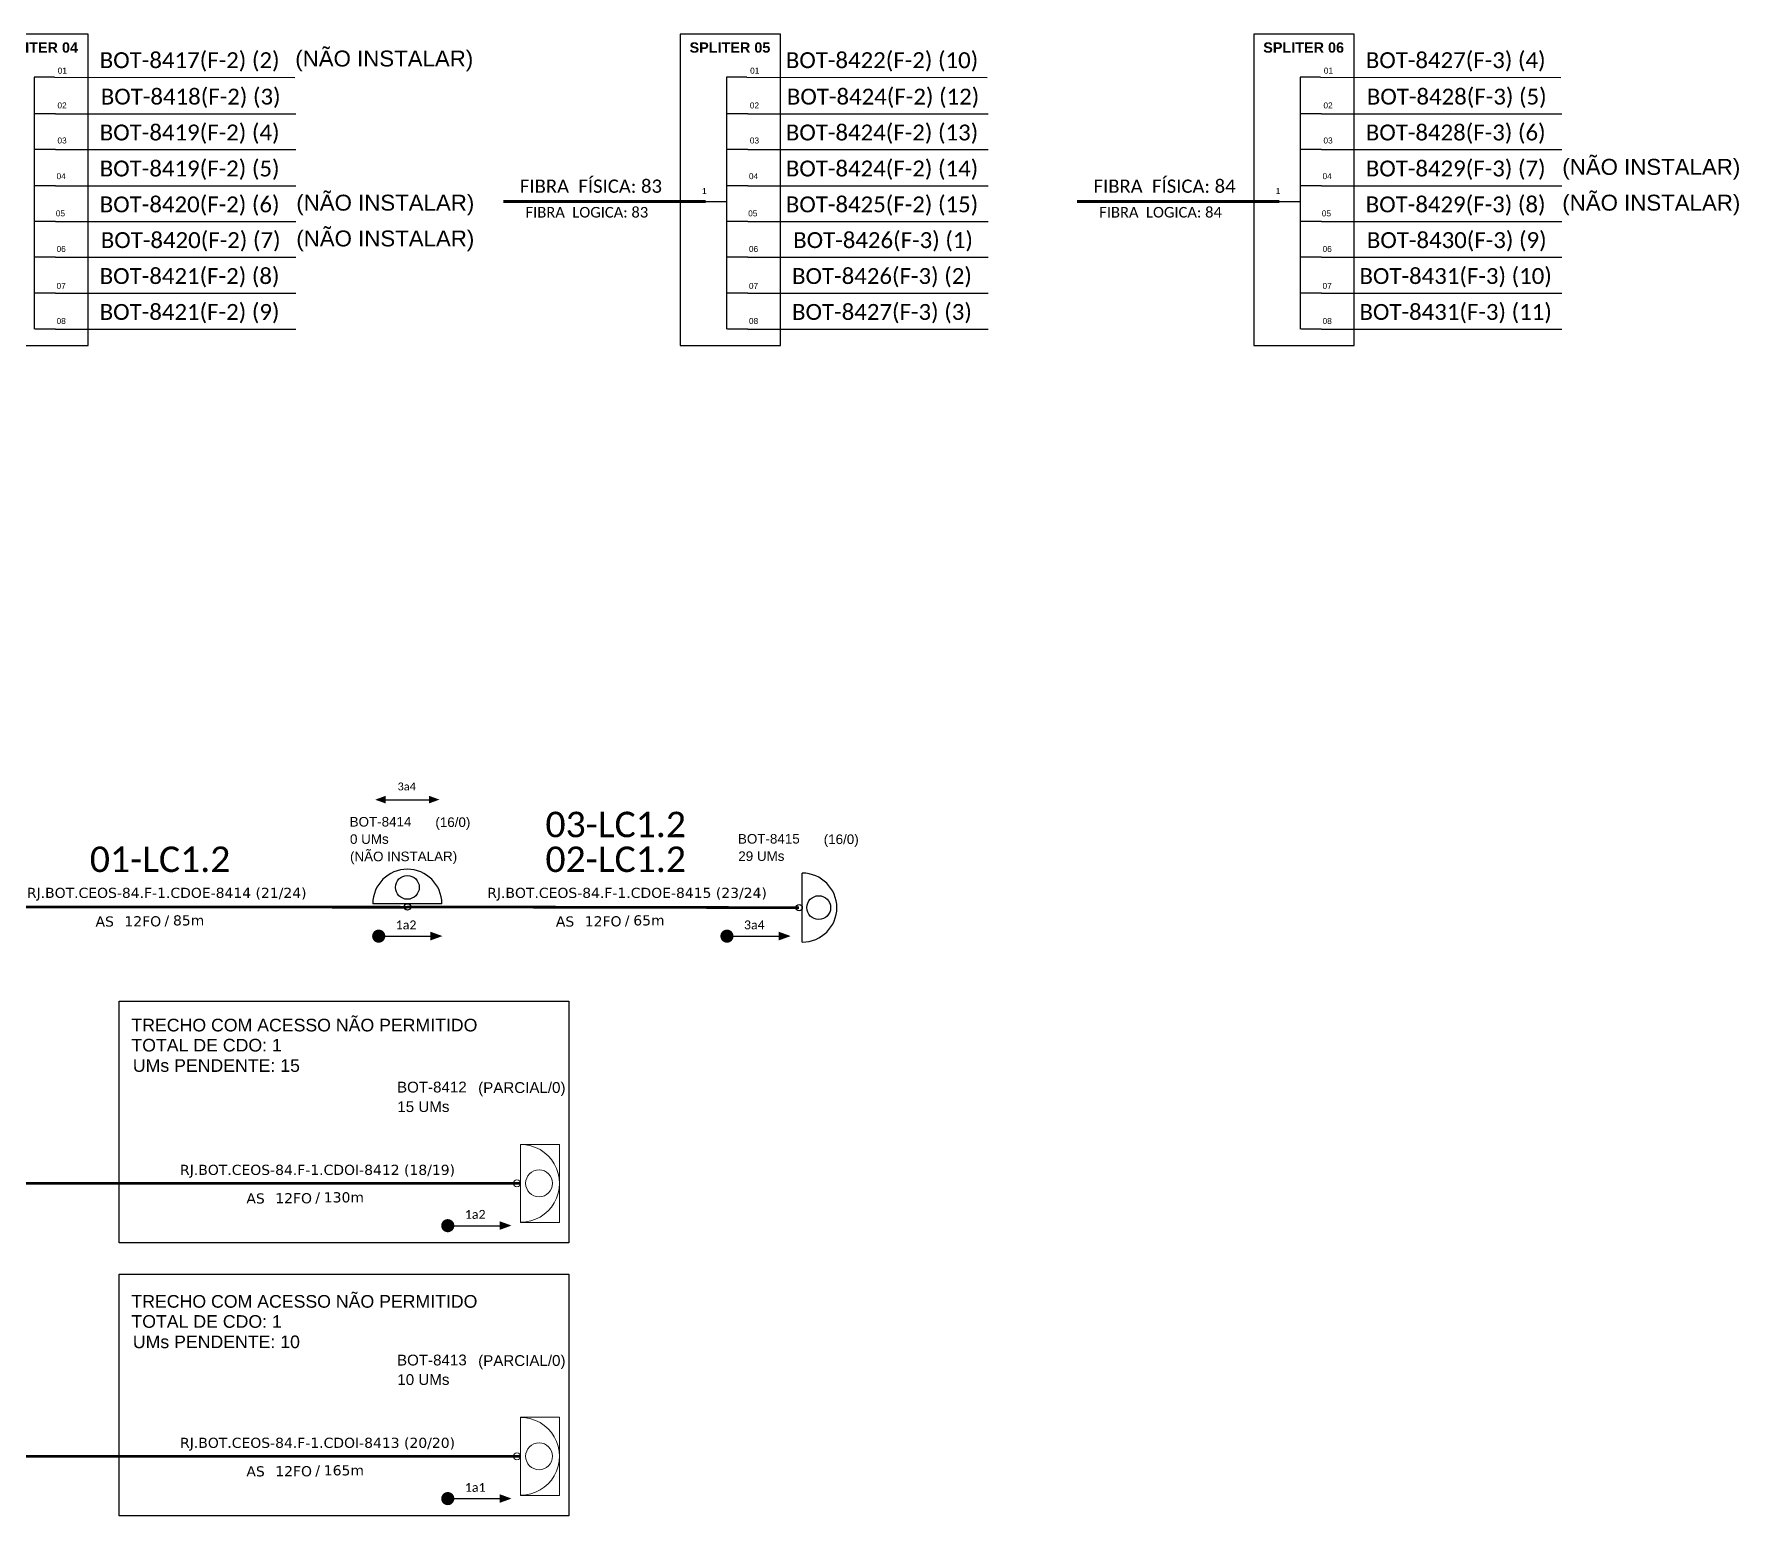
# Model space of a CAD drawing. Extents: x -11505 to -10818, y 2419 to 3408.
# Drawn here: x -11111.7 to -10818, y 2991.1 to 3246.5 of the extents above; entities that cross this region are included whole.
import ezdxf
from ezdxf.enums import TextEntityAlignment as Align

# ---------------------------------------------------------------- set-up
doc = ezdxf.new("R2010")
doc.units = ezdxf.units.DM
doc.header["$MEASUREMENT"] = 0
for name, color, linetype, lineweight in [("20.0-LEGENDA DOS CDO'S", 1, 'Continuous', 0), ('20.2-CDO_POSTE', 1, 'Continuous', 5), ('40.1-ETIQUETAS', 1, 'Continuous', 20)]:
    doc.layers.add(name, color=color, linetype=linetype, lineweight=lineweight)
for name, color, linetype in [('CAP a instalar', 1, 'Continuous'), ('label_cabos', 7, 'Continuous'), ('SETA', 7, 'Continuous'), ('UNIFILAR', 7, 'Continuous')]:
    doc.layers.add(name, color=color, linetype=linetype)
doc.styles.add('ARIAL', font='arial.ttf')
doc.styles.add('siredit', font='verdana.ttf')
doc.styles.get("Standard").update_dxf_attribs({"font": 'arial.ttf'})
doc.linetypes.add('FENCELINE1', pattern='A,0.25,-0.1,[133,ltypeshp.shx,S=0.1,R=0,X=-0.1,Y=0],-0.1,1', length=1.45)

# ---------------------------------------------------------------- blocks, each defined once
blk = doc.blocks.new('CDOE POSTE_')
at = {"color": 1}
blk.add_line((12.92, -5.49), (-2.38, -5.49), dxfattribs=at)
for centre, radius in [((5.27, -1.86), 2.64), ((5.27, -6.2), 0.708)]:
    blk.add_circle(centre, radius, dxfattribs=at)
blk.add_arc((5.27, -5.49), 7.65, 0, 180, dxfattribs=at)
blk = doc.blocks.new('CDOE-TEXTO PADRÃO')
at = {"layer": "20.0-LEGENDA DOS CDO'S", "color": 0, "style": 'ARIAL'}
for tag, p in [('CDO_N', (0.49, 7.39)), ('CORDOALHA', (0.5, 4.33)), ('SAP', (0.51, 1.67)), ('SPLITER_1', (0.59, -0.91)), ('SPLITER_2', (0.6, -3.55)), ('(XX-XX_F)S', (0.54, -8.29)), ('(XX-XX_L)S', (0.55, -10.83)), ('UMS', (0.55, -13.15))]:
    blk.add_attdef(tag, p, '', height=1.7, rotation=0.118, dxfattribs=at)
blk.add_attdef('FIBRAS_UTILIZADAS', text='', height=1.7, rotation=0.118, dxfattribs=at).set_placement((19.77, 7.43), align=Align.CENTER)
blk = doc.blocks.new('ETIQUETA_RS5F')
at = {"layer": '40.1-ETIQUETAS', "color": 0, "style": 'siredit'}
blk.add_text('/', height=1.5, dxfattribs=at).set_placement((1.55, -1.95), align=Align.MIDDLE_RIGHT)
for tag, p in [('ETIQUETA_R_SECUNDARIA', (1.18, 2.1)), ('ETIQUETA_R_PRIMARIA', (1.18, 4.1)), ('F_ATIVAS/F_MORTAS', (1.11, -4.24))]:
    blk.add_attdef(tag, text='', height=1.5, dxfattribs=at).set_placement(p, align=Align.MIDDLE_CENTER)
for tag, p in [('TIPO_CABO', (-6.62, -2.12)), ('CAP_CABO', (0.37, -2.09))]:
    blk.add_attdef(tag, text='', height=1.5, dxfattribs=at).set_placement(p, align=Align.MIDDLE_RIGHT)
blk.add_attdef('METROS', text='', height=1.5, dxfattribs=at).set_placement((2.11, -1.95), align=Align.MIDDLE_LEFT)
for tag, p in [('FUSÃO_1', (0.82, -8.39)), ('FUSÃO_2', (0.82, -10.6)), ('FUSÃO_3', (0.82, -12.93)), ('FUSÃO_4', (0.82, -15.14)), ('FUSÃO_5', (0.82, -17.16))]:
    blk.add_attdef(tag, text='', height=1.5, dxfattribs=at).set_placement(p, align=Align.CENTER)
blk = doc.blocks.new('SAN')
at = {"layer": 'SETA'}
blk.add_lwpolyline([(-2.58, 0), (6.02, 0)], dxfattribs=at)
for points in [[(-2.1, -0.66), (-3.93, 0), (-2.1, 0.67)], [(5.33, 0.68), (7.16, 0.01), (5.33, -0.65)]]:
    blk.add_solid(points, dxfattribs=at)

msp = doc.modelspace()

# ---------------------------------------------------------------- linework, layer by layer
at = {"color": 7, "linetype": 'Continuous'}
for p, q in [((-11111.71, 3239.07), (-11111.71, 3195.64)), ((-11108.19, 3239.07), (-11111.71, 3239.07)), ((-10992.42, 3239.07), (-10992.42, 3195.64)), ((-10988.9, 3239.07), (-10992.42, 3239.07)), ((-10893.58, 3239.07), (-10893.58, 3195.64)), ((-10890.07, 3239.07), (-10893.58, 3239.07)), ((-11108.02, 3232.79), (-11111.53, 3232.79)), ((-10988.73, 3232.79), (-10992.24, 3232.79)), ((-10889.89, 3232.79), (-10893.41, 3232.79)), ((-11108.02, 3226.6), (-11111.53, 3226.6)), ((-10988.73, 3226.6), (-10992.24, 3226.6)), ((-10889.89, 3226.6), (-10893.41, 3226.6)), ((-11108.02, 3220.38), (-11111.53, 3220.38)), ((-10988.73, 3220.38), (-10992.24, 3220.38)), ((-10889.89, 3220.38), (-10893.41, 3220.38)), ((-10996.07, 3217.64), (-10992.44, 3217.64)), ((-10897.23, 3217.64), (-10893.6, 3217.64)), ((-11108.02, 3214.21), (-11111.53, 3214.21)), ((-10988.73, 3214.21), (-10992.24, 3214.21)), ((-10889.89, 3214.21), (-10893.41, 3214.21)), ((-11108.02, 3208.05), (-11111.53, 3208.05)), ((-10988.73, 3208.05), (-10992.24, 3208.05)), ((-10889.89, 3208.05), (-10893.41, 3208.05)), ((-11108.02, 3201.86), (-11111.53, 3201.86)), ((-10988.73, 3201.86), (-10992.24, 3201.86)), ((-10889.89, 3201.86), (-10893.41, 3201.86)), ((-11108.02, 3195.68), (-11111.53, 3195.68)), ((-10988.73, 3195.68), (-10992.24, 3195.68)), ((-10889.89, 3195.68), (-10893.41, 3195.68))]:
    msp.add_line(p, q, dxfattribs=at)
at = {"color": 10, "linetype": 'Continuous'}
for p, q in [((-11108.19, 3239.07), (-11066.82, 3239.06)), ((-10988.9, 3239.07), (-10947.53, 3239.06)), ((-10890.07, 3239.07), (-10848.69, 3239.06)), ((-11108.02, 3232.79), (-11066.64, 3232.78)), ((-10988.73, 3232.79), (-10947.35, 3232.78)), ((-10889.89, 3232.79), (-10848.52, 3232.78)), ((-11108.02, 3226.61), (-11066.64, 3226.6)), ((-10988.73, 3226.61), (-10947.35, 3226.6)), ((-10889.89, 3226.61), (-10848.52, 3226.6)), ((-11108.02, 3220.39), (-11066.64, 3220.39)), ((-10988.73, 3220.39), (-10947.35, 3220.39)), ((-10889.89, 3220.39), (-10848.52, 3220.39)), ((-11108.02, 3214.23), (-11066.64, 3214.21)), ((-10988.73, 3214.23), (-10947.35, 3214.21)), ((-10889.89, 3214.23), (-10848.52, 3214.21)), ((-11108.02, 3208.06), (-11066.64, 3208.05)), ((-10988.73, 3208.06), (-10947.35, 3208.05)), ((-10889.89, 3208.06), (-10848.52, 3208.05)), ((-11108.02, 3201.87), (-11066.64, 3201.86)), ((-10988.73, 3201.87), (-10947.35, 3201.86)), ((-10889.89, 3201.87), (-10848.52, 3201.86)), ((-11108.02, 3195.68), (-11066.64, 3195.67)), ((-10988.73, 3195.68), (-10947.35, 3195.67)), ((-10889.89, 3195.68), (-10848.52, 3195.67))]:
    msp.add_line(p, q, dxfattribs=at)
at = {"color": 1, "linetype": 'Continuous', "lineweight": 60}
for p, q in [((-10996.07, 3217.64), (-11030.85, 3217.64)), ((-10897.23, 3217.64), (-10932.02, 3217.64))]:
    msp.add_line(p, q, dxfattribs=at)
at = {"color": 8}
msp.add_line((-11041.46, 3096.64), (-11053.35, 3096.64), dxfattribs=at)
at = {"color": 7}
for points in [[(-11119.68, 3192.86), (-11102.4, 3192.86), (-11102.4, 3246.52), (-11119.68, 3246.52)], [(-11000.39, 3192.86), (-10983.11, 3192.86), (-10983.11, 3246.52), (-11000.39, 3246.52)], [(-10901.55, 3192.86), (-10884.27, 3192.86), (-10884.27, 3246.52), (-10901.55, 3246.52)]]:
    msp.add_lwpolyline(points, close=True, dxfattribs=at)
at = {"const_width": 1.13}
for points in [[(-11052.91, 3091.05, 1), (-11051.78, 3091.05, 1)], [(-10992.91, 3091.05, 1), (-10991.78, 3091.05, 1)], [(-11041.01, 3041.15, 1), (-11039.88, 3041.15, 1)], [(-11041.01, 2994.11, 1), (-11039.88, 2994.11, 1)]]:
    msp.add_lwpolyline(points, format="xyb", close=True, dxfattribs=at)
at = {"color": 3}
for points in [[(-11097.08, 3079.82), (-11019.61, 3079.82), (-11019.61, 3038.17), (-11097.08, 3038.17)], [(-11097.08, 3032.77), (-11019.61, 3032.77), (-11019.61, 2991.13), (-11097.08, 2991.13)]]:
    msp.add_lwpolyline(points, close=True, dxfattribs=at)
at = {"color": 8}
for centre, radius in [((-11047.41, 3099.46), 2.05), ((-11047.4, 3096.09), 0.551)]:
    msp.add_circle(centre, radius, dxfattribs=at)
msp.add_arc((-11047.41, 3096.64), 5.95, 0, 180, dxfattribs=at)
at = {"layer": '40.1-ETIQUETAS', "color": 8}
for p, q in [((-11027.9, 3041.74), (-11027.9, 3055.16)), ((-11027.9, 2994.7), (-11027.9, 3008.12))]:
    msp.add_line(p, q, dxfattribs=at)
for points in [[(-11027.9, 3055.16), (-11021.18, 3055.16), (-11021.18, 3041.71), (-11027.9, 3041.71)], [(-11027.9, 3008.12), (-11021.18, 3008.12), (-11021.18, 2994.67), (-11027.9, 2994.67)]]:
    msp.add_lwpolyline(points, close=True, dxfattribs=at)
for centre, major_axis, start_param, end_param in [((-11027.9, 3048.45), (-4.74, 4.74), 2.356194, 5.497787), ((-11028.52, 3048.45), (-0.439, 0.439), 2.356194490191767, 8.639379797371353), ((-11024.71, 3048.45), (1.64, 1.64), 3.926991, 10.210176), ((-11027.9, 3001.41), (-4.74, 4.74), 2.356194, 5.497787), ((-11028.52, 3001.4), (-0.439, 0.439), 2.356194490191767, 8.639379797371353), ((-11024.71, 3001.41), (1.64, 1.64), 3.926991, 10.210176)]:
    msp.add_ellipse(centre, major_axis=major_axis, ratio=1, start_param=start_param, end_param=end_param, dxfattribs=at)
at = {"layer": 'CAP a instalar', "color": 8, "linetype": 'FENCELINE1', "ltscale": 7, "const_width": 0.467}
for points in [[(-11126.64, 3096.09), (-11122.59, 3048.45), (-11027.9, 3048.45)], [(-11126.64, 3096.09), (-11122.59, 3001.4), (-11027.9, 3001.4)]]:
    msp.add_lwpolyline(points, dxfattribs=at)
at = {"layer": 'CAP a instalar', "linetype": 'FENCELINE1', "ltscale": 7, "const_width": 0.467}
for points in [[(-11126.64, 3096.09), (-11047.4, 3096.04)], [(-11047.4, 3096.09), (-10979.92, 3095.96)]]:
    msp.add_lwpolyline(points, dxfattribs=at)
at = {"layer": 'SETA'}
for points in [[(-11052.35, 3091.05), (-11042.65, 3091.05)], [(-10992.35, 3091.05), (-10982.65, 3091.05)], [(-11040.45, 3041.15), (-11030.75, 3041.15)], [(-11040.45, 2994.11), (-11030.75, 2994.11)]]:
    msp.add_lwpolyline(points, dxfattribs=at)
for points in [[(-11043.43, 3091.81), (-11041.36, 3091.06), (-11043.43, 3090.31)], [(-10983.43, 3091.81), (-10981.36, 3091.06), (-10983.43, 3090.31)], [(-11031.53, 3041.92), (-11029.46, 3041.17), (-11031.53, 3040.42)], [(-11031.53, 2994.88), (-11029.46, 2994.12), (-11031.53, 2993.37)]]:
    msp.add_solid(points, dxfattribs=at)

# ---------------------------------------------------------------- block references
at = {"layer": '20.2-CDO_POSTE', "color": 8}
ref = msp.add_blockref('CDOE-TEXTO PADRÃO', (-11050.26, 3098.87), dxfattribs=dict(at, xscale=0.972000002861023, yscale=0.972000002861023, zscale=0.9719999999999998))
ref.add_attrib('CDO_N', 'BOT-8414', (-11057.35, 3109.93), dxfattribs={"layer": "20.0-LEGENDA DOS CDO'S", "color": 0, "height": 1.652, "rotation": 0.118, "style": 'ARIAL'})
ref.add_attrib('CORDOALHA', '0 UMs', (-11057.29, 3106.95), dxfattribs={"layer": "20.0-LEGENDA DOS CDO'S", "color": 0, "height": 1.652, "rotation": 0.118, "style": 'ARIAL'})
ref.add_attrib('SAP', '(NÃO INSTALAR)', (-11057.29, 3103.95), dxfattribs={"layer": "20.0-LEGENDA DOS CDO'S", "color": 0, "height": 1.6523, "rotation": 0.118, "style": 'ARIAL'})
ref.add_attrib('FIBRAS_UTILIZADAS', '       (16/0)', dxfattribs={"layer": "20.0-LEGENDA DOS CDO'S", "color": 0, "height": 1.6523, "rotation": 0.118, "style": 'ARIAL'}).set_placement((-11041.81, 3109.86), align=Align.CENTER)
at = {"layer": '20.2-CDO_POSTE'}
ref = msp.add_blockref('CDOE-TEXTO PADRÃO', (-10983.36, 3095.93), dxfattribs=dict(at, xscale=0.972000002861023, yscale=0.972000002861023, zscale=0.9719999999999998))
ref.add_attrib('CDO_N', 'BOT-8415', (-10990.45, 3106.99), dxfattribs={"layer": "20.0-LEGENDA DOS CDO'S", "color": 0, "height": 1.652, "rotation": 0.118, "style": 'ARIAL'})
ref.add_attrib('CORDOALHA', '29 UMs', (-10990.39, 3104.01), dxfattribs={"layer": "20.0-LEGENDA DOS CDO'S", "color": 0, "height": 1.652, "rotation": 0.118, "style": 'ARIAL'})
ref.add_attrib('FIBRAS_UTILIZADAS', '       (16/0)', dxfattribs={"layer": "20.0-LEGENDA DOS CDO'S", "color": 0, "height": 1.6523, "rotation": 0.118, "style": 'ARIAL'}).set_placement((-10974.9, 3106.92), align=Align.CENTER)
at = {"layer": '40.1-ETIQUETAS'}
ref = msp.add_blockref('ETIQUETA_RS5F', (-11090.25, 3096.05), dxfattribs=dict(at, xscale=1.166399984998861, yscale=1.166399984999771, zscale=1.166399984999999))
ref.add_attrib('ETIQUETA_R_SECUNDARIA', 'RJ.BOT.CEOS-84.F-1.CDOE-8414 (21/24)', dxfattribs={"color": 0, "height": 1.7496, "style": 'siredit'}).set_placement((-11088.87, 3098.51), align=Align.MIDDLE_CENTER)
ref.add_attrib('TIPO_CABO', 'AS', dxfattribs={"color": 0, "height": 1.75, "style": 'siredit'}).set_placement((-11097.97, 3093.58), align=Align.MIDDLE_RIGHT)
ref.add_attrib('CAP_CABO', '12FO', dxfattribs={"color": 0, "height": 1.75, "style": 'siredit'}).set_placement((-11089.83, 3093.61), align=Align.MIDDLE_RIGHT)
ref.add_attrib('METROS', '85m', dxfattribs={"color": 0, "height": 1.75, "style": 'siredit'}).set_placement((-11087.79, 3093.77), align=Align.MIDDLE_LEFT)
ref = msp.add_blockref('ETIQUETA_RS5F', (-11010.94, 3096.05), dxfattribs=dict(at, xscale=1.166399984998861, yscale=1.166399984999771, zscale=1.166399984999999))
ref.add_attrib('ETIQUETA_R_SECUNDARIA', 'RJ.BOT.CEOS-84.F-1.CDOE-8415 (23/24)', dxfattribs={"color": 0, "height": 1.7496, "style": 'siredit'}).set_placement((-11009.56, 3098.51), align=Align.MIDDLE_CENTER)
ref.add_attrib('TIPO_CABO', 'AS', dxfattribs={"color": 0, "height": 1.75, "style": 'siredit'}).set_placement((-11018.66, 3093.58), align=Align.MIDDLE_RIGHT)
ref.add_attrib('CAP_CABO', '12FO', dxfattribs={"color": 0, "height": 1.75, "style": 'siredit'}).set_placement((-11010.51, 3093.61), align=Align.MIDDLE_RIGHT)
ref.add_attrib('METROS', '65m', dxfattribs={"color": 0, "height": 1.75, "style": 'siredit'}).set_placement((-11008.48, 3093.77), align=Align.MIDDLE_LEFT)
at = {"layer": '40.1-ETIQUETAS', "color": 8}
ref = msp.add_blockref('CDOE-TEXTO PADRÃO', (-11041.19, 3051.61), dxfattribs=dict(at, xscale=1.09648293559315, yscale=1.09648293559315, zscale=1.09648293559315))
ref.add_attrib('CDO_N', 'BOT-8412', (-11049.19, 3064.09), dxfattribs={"layer": "20.0-LEGENDA DOS CDO'S", "color": 0, "height": 1.864, "rotation": 0.118, "style": 'ARIAL'})
ref.add_attrib('CORDOALHA', '15 UMs', (-11049.13, 3060.73), dxfattribs={"layer": "20.0-LEGENDA DOS CDO'S", "color": 0, "height": 1.864, "rotation": 0.118, "style": 'ARIAL'})
ref.add_attrib('FIBRAS_UTILIZADAS', '           (PARCIAL/0)', dxfattribs={"layer": "20.0-LEGENDA DOS CDO'S", "color": 0, "height": 1.8639, "rotation": 0.118, "style": 'ARIAL'}).set_placement((-11031.66, 3064.01), align=Align.CENTER)
ref = msp.add_blockref('ETIQUETA_RS5F', (-11064.26, 3048.32), dxfattribs=dict(at, xscale=1.16639998499977, yscale=1.16639998499977, zscale=1.16639998499977))
ref.add_attrib('ETIQUETA_R_SECUNDARIA', 'RJ.BOT.CEOS-84.F-1.CDOI-8412 (18/19)', dxfattribs={"color": 0, "height": 1.7496, "style": 'siredit'}).set_placement((-11062.88, 3050.77), align=Align.MIDDLE_CENTER)
ref.add_attrib('TIPO_CABO', 'AS', dxfattribs={"color": 0, "height": 1.75, "style": 'siredit'}).set_placement((-11071.98, 3045.85), align=Align.MIDDLE_RIGHT)
ref.add_attrib('CAP_CABO', '12FO', dxfattribs={"color": 0, "height": 1.75, "style": 'siredit'}).set_placement((-11063.84, 3045.88), align=Align.MIDDLE_RIGHT)
ref.add_attrib('METROS', '130m', dxfattribs={"color": 0, "height": 1.75, "style": 'siredit'}).set_placement((-11061.8, 3046.04), align=Align.MIDDLE_LEFT)
ref = msp.add_blockref('CDOE-TEXTO PADRÃO', (-11041.19, 3004.57), dxfattribs=dict(at, xscale=1.09648293559315, yscale=1.09648293559315, zscale=1.09648293559315))
ref.add_attrib('CDO_N', 'BOT-8413', (-11049.19, 3017.05), dxfattribs={"layer": "20.0-LEGENDA DOS CDO'S", "color": 0, "height": 1.864, "rotation": 0.118, "style": 'ARIAL'})
ref.add_attrib('CORDOALHA', '10 UMs', (-11049.13, 3013.69), dxfattribs={"layer": "20.0-LEGENDA DOS CDO'S", "color": 0, "height": 1.864, "rotation": 0.118, "style": 'ARIAL'})
ref.add_attrib('FIBRAS_UTILIZADAS', '           (PARCIAL/0)', dxfattribs={"layer": "20.0-LEGENDA DOS CDO'S", "color": 0, "height": 1.8639, "rotation": 0.118, "style": 'ARIAL'}).set_placement((-11031.66, 3016.96), align=Align.CENTER)
ref = msp.add_blockref('ETIQUETA_RS5F', (-11064.26, 3001.27), dxfattribs=dict(at, xscale=1.16639998499977, yscale=1.16639998499977, zscale=1.16639998499977))
ref.add_attrib('ETIQUETA_R_SECUNDARIA', 'RJ.BOT.CEOS-84.F-1.CDOI-8413 (20/20)', dxfattribs={"color": 0, "height": 1.7496, "style": 'siredit'}).set_placement((-11062.88, 3003.73), align=Align.MIDDLE_CENTER)
ref.add_attrib('TIPO_CABO', 'AS', dxfattribs={"color": 0, "height": 1.75, "style": 'siredit'}).set_placement((-11071.98, 2998.81), align=Align.MIDDLE_RIGHT)
ref.add_attrib('CAP_CABO', '12FO', dxfattribs={"color": 0, "height": 1.75, "style": 'siredit'}).set_placement((-11063.84, 2998.83), align=Align.MIDDLE_RIGHT)
ref.add_attrib('METROS', '165m', dxfattribs={"color": 0, "height": 1.75, "style": 'siredit'}).set_placement((-11061.8, 2998.99), align=Align.MIDDLE_LEFT)
at = {"layer": 'label_cabos', "xscale": 0.7775999903678894, "yscale": 0.7775999903678894, "zscale": 0.7776, "rotation": 270}
msp.add_blockref('CDOE POSTE_', (-10975.09, 3100.06), dxfattribs=at)
at = {"layer": 'UNIFILAR', "color": 5, "lineweight": -3}
msp.add_blockref('SAN', (-11049.03, 3114.57), dxfattribs=at)

# ---------------------------------------------------------------- texts
at = {"color": 3, "style": 'ARIAL'}
for s, p in [('TRECHO COM ACESSO NÃO PERMITIDO', (-11094.95, 3074.63, -0.94)), ('TOTAL DE CDO: 1', (-11094.95, 3071.17, -0.94)), ('UMs PENDENTE: 15', (-11094.71, 3067.66, -0.94)), ('TRECHO COM ACESSO NÃO PERMITIDO', (-11094.95, 3027.01, -0.94)), ('TOTAL DE CDO: 1', (-11094.95, 3023.55, -0.94)), ('UMs PENDENTE: 10', (-11094.71, 3020.04, -0.94))]:
    msp.add_text(s, height=2.182, dxfattribs=at).set_placement(p)
at = {"attachment_point": 5}
for s, insert, char_height, width in [('\\C10;\\fArial|b1|i0|c0|p34;SPLITER 04', (-11111.12, 3244.19), 1.7753, 16.6219), ('\\C7;\\fCalibri|b0|i0|c0|p34;BOT-8417(F-2) (2)', (-11084.92, 3241.72), 2.7432, 39.6551), ('(NÃO INSTALAR)', (-11051.39, 3241.89), 2.7432, 39.6551), ('\\C10;\\fArial|b1|i0|c0|p34;SPLITER 05', (-10991.83, 3244.19), 1.7753, 16.6219), ('\\C7;\\fCalibri|b0|i0|c0|p34;BOT-8422(F-2) (10)', (-10965.63, 3241.72), 2.7432, 39.6551), ('\\C10;\\fArial|b1|i0|c0|p34;SPLITER 06', (-10892.99, 3244.19), 1.7753, 16.6219), ('\\C7;\\fCalibri|b0|i0|c0|p34;BOT-8427(F-3) (4)', (-10866.79, 3241.72), 2.7432, 39.6551), ('\\C7;\\fArial|b0|i0|;\\H1.0273588255048;01 ', (-11106.85, 3240.21), 1.7753, 3.5602), ('\\C7;\\fArial|b0|i0|;\\H1.0273588255048;01 ', (-10987.56, 3240.21), 1.7753, 3.5602), ('\\C7;\\fArial|b0|i0|;\\H1.0273588255048;01 ', (-10888.72, 3240.21), 1.7753, 3.5602), ('\\C7;\\fCalibri|b0|i0|c0|p34;BOT-8418(F-2) (3)', (-11084.74, 3235.44), 2.7432, 39.6551), ('\\C7;\\fCalibri|b0|i0|c0|p34;BOT-8424(F-2) (12)', (-10965.45, 3235.44), 2.7432, 39.6551), ('\\C7;\\fCalibri|b0|i0|c0|p34;BOT-8428(F-3) (5)', (-10866.61, 3235.44), 2.7432, 39.6551), ('\\C7;\\fArial|b0|i0|;\\H1.0273588255048;02 ', (-11106.9, 3234.21), 1.7753, 3.7582), ('\\C7;\\fArial|b0|i0|;\\H1.0273588255048;02 ', (-10987.61, 3234.21), 1.7753, 3.7582), ('\\C7;\\fArial|b0|i0|;\\H1.0273588255048;02 ', (-10888.78, 3234.21), 1.7753, 3.7582), ('\\C7;\\fCalibri|b0|i0|c0|p34;BOT-8419(F-2) (4)', (-11084.92, 3229.26), 2.7432, 39.6551), ('\\C7;\\fCalibri|b0|i0|c0|p34;BOT-8424(F-2) (13)', (-10965.63, 3229.26), 2.7432, 39.6551), ('\\C7;\\fCalibri|b0|i0|c0|p34;BOT-8428(F-3) (6)', (-10866.79, 3229.26), 2.7432, 39.6551), ('\\C7;\\fArial|b0|i0|;\\H1.0273588255048;03 ', (-11106.9, 3228.17), 1.7753, 3.456), ('\\C7;\\fArial|b0|i0|;\\H1.0273588255048;03 ', (-10987.61, 3228.17), 1.7753, 3.456), ('\\C7;\\fArial|b0|i0|;\\H1.0273588255048;03 ', (-10888.78, 3228.17), 1.7753, 3.456), ('\\C7;\\fCalibri|b0|i0|c0|p34;BOT-8419(F-2) (5)', (-11084.92, 3223.05), 2.7432, 39.6551), ('\\C7;\\fCalibri|b0|i0|c0|p34;BOT-8424(F-2) (14)', (-10965.63, 3223.05), 2.7432, 39.6551), ('\\C7;\\fCalibri|b0|i0|c0|p34;BOT-8429(F-3) (7)', (-10866.79, 3223.05), 2.7432, 39.6551), ('(NÃO INSTALAR)', (-10833.09, 3223.22), 2.7432, 39.6551), ('\\C7;\\fArial|b0|i0|;\\H1.0273588255048;04 ', (-11107.05, 3222.02), 1.7753, 3.7582), ('\\C7;\\fArial|b0|i0|;\\H1.0273588255048;04 ', (-10987.76, 3222.02), 1.7753, 3.7582), ('\\C7;\\fArial|b0|i0|;\\H1.0273588255048;04 ', (-10888.93, 3222.02), 1.7753, 3.7582), ('(NÃO INSTALAR)', (-11051.21, 3217.05), 2.7432, 39.6551), ('\\C7;\\fCalibri|b0|i0|c0|p34;FIBRA  FÍSICA: 83', (-11015.78, 3220.29), 2.2859, 34.56), ('\\C7;\\fArial|b0|i0|;\\H1.0273588255048;1', (-10996.24, 3219.47), 1.7753, 1.7584), ('\\C7;\\fCalibri|b0|i0|c0|p34;FIBRA  FÍSICA: 84', (-10916.95, 3220.29), 2.2859, 34.56), ('\\C7;\\fArial|b0|i0|;\\H1.0273588255048;1', (-10897.4, 3219.47), 1.7753, 1.7584), ('(NÃO INSTALAR)', (-10833.09, 3217.05), 2.7432, 39.6551), ('\\C7;\\fCalibri|b0|i0|c0|p34;BOT-8420(F-2) (6)', (-11084.92, 3216.87), 2.7432, 39.6551), ('\\C7;\\fCalibri|b0|i0|c0|p34;FIBRA  LOGICA: 83', (-11016.48, 3215.8), 1.8289, 34.56), ('\\C7;\\fCalibri|b0|i0|c0|p34;BOT-8425(F-2) (15)', (-10965.63, 3216.87), 2.7432, 39.6551), ('\\C7;\\fCalibri|b0|i0|c0|p34;FIBRA  LOGICA: 84', (-10917.64, 3215.8), 1.8289, 34.56), ('\\C7;\\fCalibri|b0|i0|c0|p34;BOT-8429(F-3) (8)', (-10866.8, 3216.87), 2.7432, 39.6551), ('\\C7;\\fArial|b0|i0|;\\H1.0273588255048;05 ', (-11107.18, 3215.61), 1.7753, 4.6222), ('(NÃO INSTALAR)', (-11051.21, 3210.88), 2.7432, 39.6551), ('\\C7;\\fArial|b0|i0|;\\H1.0273588255048;05 ', (-10987.89, 3215.61), 1.7753, 4.6222), ('\\C7;\\fArial|b0|i0|;\\H1.0273588255048;05 ', (-10889.06, 3215.61), 1.7753, 4.6222), ('\\C7;\\fCalibri|b0|i0|c0|p34;BOT-8420(F-2) (7)', (-11084.74, 3210.71), 2.7432, 39.6551), ('\\C7;\\fCalibri|b0|i0|c0|p34;BOT-8426(F-3) (1)', (-10965.45, 3210.71), 2.7432, 39.6551), ('\\C7;\\fCalibri|b0|i0|c0|p34;BOT-8430(F-3) (9)', (-10866.61, 3210.71), 2.7432, 39.6551), ('\\C7;\\fArial|b0|i0|;\\H1.0273588255048;06 ', (-11107.05, 3209.47), 1.7753, 3.7582), ('\\C7;\\fArial|b0|i0|;\\H1.0273588255048;06 ', (-10987.76, 3209.47), 1.7753, 3.7582), ('\\C7;\\fArial|b0|i0|;\\H1.0273588255048;06 ', (-10888.93, 3209.47), 1.7753, 3.7582), ('\\C7;\\fCalibri|b0|i0|c0|p34;BOT-8421(F-2) (8)', (-11084.93, 3204.52), 2.7432, 39.6551), ('\\C7;\\fCalibri|b0|i0|c0|p34;BOT-8426(F-3) (2)', (-10965.64, 3204.52), 2.7432, 39.6551), ('\\C7;\\fCalibri|b0|i0|c0|p34;BOT-8431(F-3) (10)', (-10866.8, 3204.52), 2.7432, 39.6551), ('\\C7;\\fArial|b0|i0|;\\H1.0273588255048;07 ', (-11107.05, 3203.11), 1.7753, 3.7582), ('\\C7;\\fArial|b0|i0|;\\H1.0273588255048;07 ', (-10987.76, 3203.11), 1.7753, 3.7582), ('\\C7;\\fArial|b0|i0|;\\H1.0273588255048;07 ', (-10888.93, 3203.11), 1.7753, 3.7582), ('\\C7;\\fCalibri|b0|i0|c0|p34;BOT-8421(F-2) (9)', (-11084.93, 3198.33), 2.7432, 39.6551), ('\\C7;\\fCalibri|b0|i0|c0|p34;BOT-8427(F-3) (3)', (-10965.64, 3198.33), 2.7432, 39.6551), ('\\C7;\\fCalibri|b0|i0|c0|p34;BOT-8431(F-3) (11)', (-10866.8, 3198.33), 2.7432, 39.6551), ('\\C7;\\fArial|b0|i0|;\\H1.0273588255048;08 ', (-11107.05, 3197.06), 1.7753, 3.7582), ('\\C7;\\fArial|b0|i0|;\\H1.0273588255048;08 ', (-10987.76, 3197.06), 1.7753, 3.7582), ('\\C7;\\fArial|b0|i0|;\\H1.0273588255048;08 ', (-10888.93, 3197.06), 1.7753, 3.7582), ('\\pxt12;\\C7;\\fCalibri|b0|i0|c0|p34;3a4', (-11047.52, 3116.84), 1.36, 25.3588), ('\\C7;\\fCalibri|b0|i0|c0|p34;1a2', (-11047.63, 3092.98), 1.5342, 28.6065), ('\\C7;\\fCalibri|b0|i0|c0|p34;3a4', (-10987.63, 3092.98), 1.5342, 28.6065), ('\\C7;\\fCalibri|b0|i0|c0|p34;1a2', (-11035.72, 3043.09), 1.5342, 28.6065), ('\\C7;\\fCalibri|b0|i0|c0|p34;1a1', (-11035.72, 2996.04), 1.5342, 28.6065)]:
    msp.add_mtext(s, dxfattribs=dict(at, insert=insert, char_height=char_height, width=width))
at = {"color": 3, "char_height": 4.3891, "width": 65.4566, "attachment_point": 5}
for s, insert in [('\\fCalibri|b0|i0|c0|p34;03-LC1.2', (-11011.51, 3110.27)), ('\\fCalibri|b0|i0|c0|p34;01-LC1.2', (-11090.01, 3104.27)), ('\\fCalibri|b0|i0|c0|p34;02-LC1.2', (-11011.51, 3104.27))]:
    msp.add_mtext(s, dxfattribs=dict(at, insert=insert))

doc.saveas('drawing.dxf')
